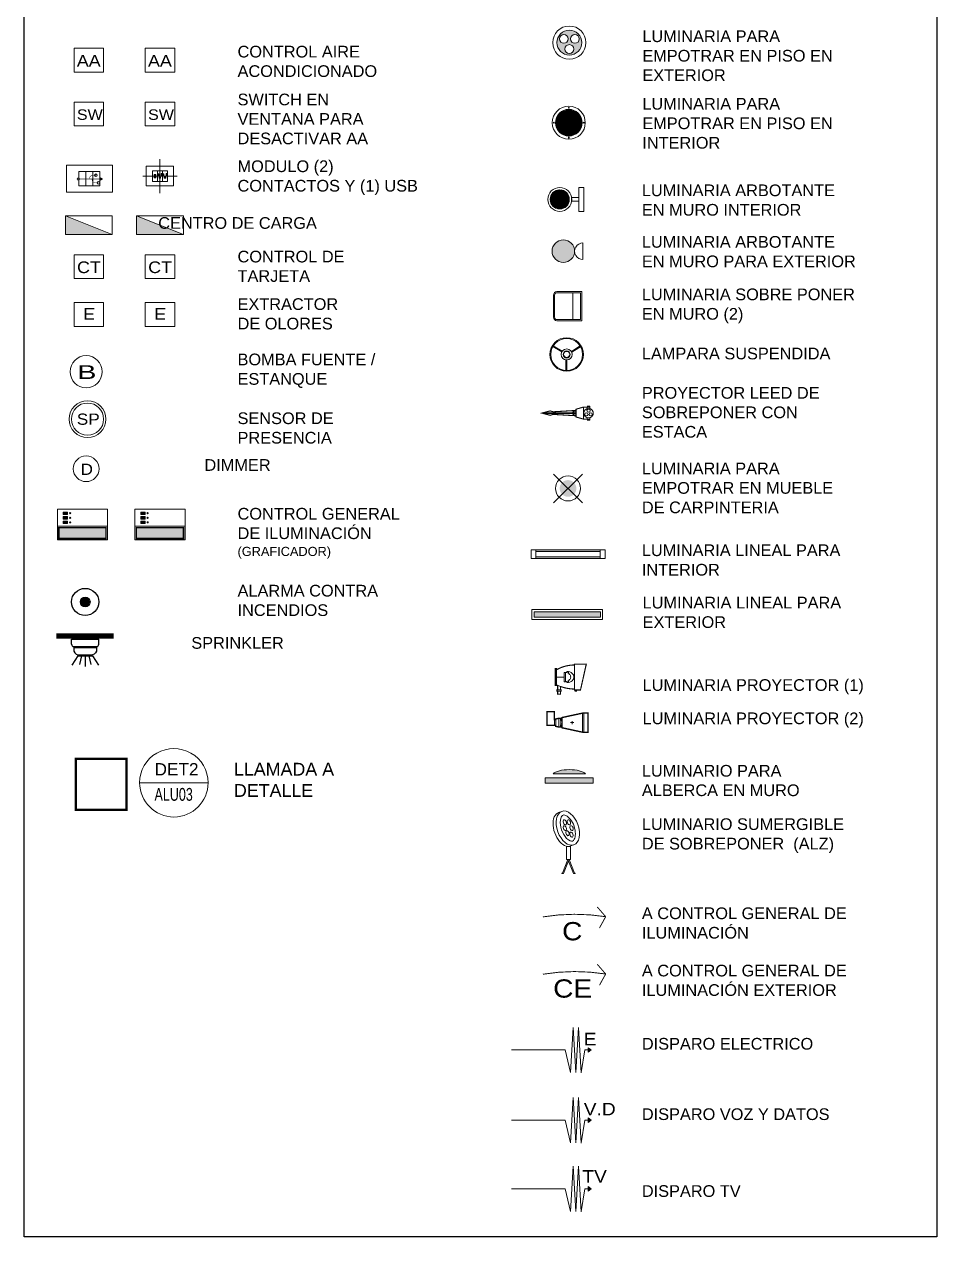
# Model space of a CAD drawing. Header units: metres. Extents: x 1769 to 3632, y 809 to 2652.
# Drawn here: x 1858.61 to 1862.61, y 1700.92 to 1706.23 of the extents above; entities that cross this region are included whole.
import ezdxf
from ezdxf.enums import TextEntityAlignment as Align

# ---------------------------------------------------------------- set-up
doc = ezdxf.new("R2010")
doc.units = ezdxf.units.M
doc.header["$LTSCALE"] = 10
doc.linetypes.add('HIDDEN', pattern=[9.524999999999999, 6.35, -3.175])
doc.linetypes.add('HIDDEN2', pattern=[4.762499999999999, 3.175, -1.5875])
for name, color, linetype, lineweight in [('A-ANNO-SIMB-CALLOUT', 30, 'Continuous', 5), ('A-ANNO-SIMB-ELEC', 162, 'Continuous', 0), ('TEXTO GENERAL', 255, 'Continuous', 0)]:
    doc.layers.add(name, color=color, linetype=linetype, lineweight=lineweight)
doc.layers.add('A-ANNO-SIMB-CINC', color=20, linetype='Continuous')
doc.styles.add('arial', font='arial.ttf')
doc.styles.add('Arial_3', font='arial.ttf', dxfattribs={"height": 0.04999999999999999})
doc.styles.add('Arial_4', font='arial.ttf', dxfattribs={"width": 0.7, "height": 0.06249999999999997})
doc.styles.add('SANSERIF', font='sanss___.ttf', dxfattribs={"width": 1.2, "height": 0.15})

# ---------------------------------------------------------------- blocks, each defined once
blk = doc.blocks.new('A$C79C8749D')
blk.add_lwpolyline([(-0.2640398688422465, 1.818989403545856e-12), (-4.547473508864641e-13, 0), (9.094947017729282e-13, 0.2118650000011257), (-0.264039868841337, 0.2118650000029447)], close=True)
at = {"style": 'arial', "width": 1.1}
blk.add_text('AA', height=0.1039817365589921, rotation=359.9999999996874, dxfattribs=at).set_placement((-0.2391790108559975, 0.04832415511373257))
blk = doc.blocks.new('USB 2 HDMI CONTACTO')
h = blk.add_hatch(color=252)
edge = h.paths.add_edge_path()
edge.add_arc((0.02853265338269182, -0.01302031478004257), 0.004050000000000001, 0, 360)
edge = h.paths.add_edge_path()
edge.add_arc((0.02047416476903265, 0.01064889980861107), 0.004050000000000001, 0, 360)
edge = h.paths.add_edge_path()
edge.add_arc((-0.03506180153929961, -0.001185707485715741), 0.004050000000000001, 0, 360)
blk.add_hatch(color=252).paths.add_polyline_path([(0.04148594075033642, -0.001185707485715741), (0.03506180153929961, 0.002864292514284412), (0.03506180153929961, -0.005235707485715895)])
for points in [[(-0.07250000000000512, -0.04249999999999687), (0.07249999999999801, -0.04249999999999687), (0.07249999999999801, 0.04250000000000398), (-0.07250000000000512, 0.04250000000000398)], [(0.04148594075033642, -0.001185707485715741), (0.03506180153929961, 0.002864292514284412), (0.03506180153929961, -0.005235707485715895)]]:
    blk.add_lwpolyline(points, close=True)
at = {"color": 160}
for points in [[(-0.01099999999999923, -0.02250000000000085), (-0.01099999999999923, 0.02250000000000085), (-0.0329999999999977, 0.02250000000000085), (-0.0329999999999977, -0.02250000000000085)], [(0.01099999999999923, -0.02250000000000085), (0.01099999999999923, 0.02250000000000085), (-0.01099999999999923, 0.02250000000000085), (-0.01099999999999923, -0.02250000000000085)], [(0.0329999999999977, -0.02250000000000085), (0.0329999999999977, 0.02250000000000085), (0.01099999999999923, 0.02250000000000085), (0.01099999999999923, -0.02250000000000085)]]:
    blk.add_lwpolyline(points, close=True, dxfattribs=at)
at = {"const_width": 0.00135}
for points in [[(0.02047416476903265, 0.01064889980861107), (0.008246870245361037, 0.01064889980861107, 0.3426142257721199), (0, -0.001185707485715741, 4.954073374067238)], [(0.02853265338269182, -0.01302031478004257), (0.0163053588590202, -0.01302031478004256, -0.3426142257721199), (0.008058488613659164, -0.001185707485715741, -4.954073374067238)]]:
    blk.add_lwpolyline(points, format="xyb", dxfattribs=at)
blk.add_lwpolyline([(0.03506180153929961, -0.001185707485715741), (-0.03506180153929961, -0.001185707485715741)], dxfattribs=at)
for centre in [(-0.03506180153929961, -0.001185707485715741), (0.02047416476903265, 0.01064889980861107), (0.02853265338269182, -0.01302031478004257)]:
    blk.add_circle(centre, 0.004050000000000001)
blk = doc.blocks.new('CENTRO DE CARGA')
h = blk.add_hatch(color=256)
h.dxf.hatch_style = 1
h.paths.add_polyline_path([(-0.1465000000000002, 0.059), (-0.1465000000000002, -0.059), (0.1464999999999997, -0.059)])
blk.add_line((-0.1465000000000002, 0.059), (0.1464999999999997, -0.059))
at = {"elevation": -3.858620401133211e-10}
blk.add_lwpolyline([(-0.1465000000000002, -0.059), (0.1464999999999997, -0.059), (0.1464999999999997, 0.059), (-0.1465000000000002, 0.059)], close=True, dxfattribs=at)
blk = doc.blocks.new('CT')
blk.add_lwpolyline([(-0.1320199344208959, 9.094947017729282e-13), (0.1320199344208959, -9.094947017729282e-13), (0.1320199344222601, 0.2118650000002162), (-0.1320199344199864, 0.2118650000020352)], close=True)
at = {"style": 'arial', "width": 1.1}
blk.add_text('CT', height=0.1039817365589921, rotation=359.9999999996874, dxfattribs=at).set_placement((-0.1052325818929489, 0.04832415511282306))
blk = doc.blocks.new('CONTRAINCENDIOS')
at = {"layer": 'A-ANNO-SIMB-CINC'}
h = blk.add_hatch(color=256, dxfattribs=at)
h.dxf.hatch_style = 1
edge = h.paths.add_edge_path()
edge.add_arc((0, 0), 0.0302691641803913, 169.3014105458086, 529.3014105458086)
for radius in [0.08516104222607195, 0.0302691641803913]:
    blk.add_circle((0, 0), radius, dxfattribs=at)
blk = doc.blocks.new('SPRINKLER')
at = {"layer": 'A-ANNO-SIMB-CINC'}
for p, q in [((-0.1205086892633176, -6.135110197647009e-10), (0.1205086892633176, 6.135394414741313e-10)), ((-0.120508689263346, -0.0449871851139676), (-0.1205086892633176, -6.135110197647009e-10)), ((-0.1018038407225959, -0.0730952333614141), (0.1018038407225674, -0.07309523213436364)), ((-0.1005086891615292, -0.06498718511397783), (0.1005086893651139, -0.0649871840905547)), ((0.1205086892632607, -0.04498718409051605), (0.1205086892632039, -6.134825980552705e-10)), ((-0.06388420920777094, -0.1454057267622915), (-0.1172208695286372, -0.2303678988004378)), ((-0.06388420920779936, -0.138082417770633), (0.06388421326101934, -0.1380824169297057)), ((-0.0638842092077141, -0.1454057276033041), (0.0638842132609625, -0.1454057267623909)), ((-0.03114089702123124, -0.1454057273877822), (-0.04980807340501769, -0.2230916101968745)), ((2.026609990934958e-09, -0.1454057271828333), (2.026609990934958e-09, -0.2411682064520733)), ((0.03114090107453649, -0.1454057273878675), (0.04980807745809557, -0.2230916101970166)), ((0.0638842132609625, -0.1454057267623909), (0.1172208735816866, -0.2303678988005942))]:
    blk.add_line(p, q, dxfattribs=at)
at = {"layer": 'A-ANNO-SIMB-CINC', "const_width": 0.05, "elevation": -6.296584117163647e-08, "flags": 128}
blk.add_lwpolyline([(0.2523136777323223, 0.02881616952770693), (-0.2558072619580223, 0.02881616952769272)], dxfattribs=at)
at = {"layer": 'A-ANNO-SIMB-CINC', "flags": 128}
for points in [[(-0.1018038407225959, -0.07309523336139989), (-0.1018038407225959, -0.08991346413584722, 0.3646414237410233), (-0.06388420920782778, -0.138082417770633, -4.658143095494368)], [(0.1018038407225959, -0.0730952333614141), (0.1018038407225959, -0.08991346413586143, -0.3646414237410233), (0.06388420920782778, -0.1380824177706614, 4.658143095494368)]]:
    blk.add_lwpolyline(points, format="xyb", dxfattribs=at)
at = {"layer": 'A-ANNO-SIMB-CINC'}
for centre, start, end in [((-0.1005086892633642, -0.0449871851139676), 179.9999999999519, 270.0000002917048), ((0.1005086892632789, -0.04498718409053026), 270.0000002917016, 6.758042587173681e-11)]:
    blk.add_arc(centre, 0.02, start, end, dxfattribs=at)
blk = doc.blocks.new('EE')
blk.add_lwpolyline([(-0.1320199344220327, -0.2118650000002162), (0.132019934419759, -0.2118650000020352), (0.1320199344211233, -9.094947017729282e-13), (-0.1320199344211233, 9.094947017729282e-13)], close=True)
at = {"style": 'arial', "width": 1.1}
blk.add_text('E', height=0.1039817365589921, rotation=359.9999999996874, dxfattribs=at).set_placement((-0.05024957350832437, -0.1635408448883027))
blk = doc.blocks.new('SWITCH VENTANA')
blk.add_lwpolyline([(-0.09241395409542719, -0.1483055000001512), (0.09241395409382847, -0.1483055000014248), (0.0924139540947877, -6.368239269249898e-13), (-0.0924139540947877, 6.368239269249898e-13)], close=True)
at = {"style": 'arial', "width": 1.1}
blk.add_text('SW', height=0.06550849403216501, rotation=359.9999999996874, dxfattribs=at).set_placement((-0.07462708055907541, -0.1109389854797262))
blk = doc.blocks.new('BOMBA')
at = {"layer": 'A-ANNO-SIMB-ELEC'}
blk.add_circle((0, 0), 0.1013821932542647, dxfattribs=at)
at = {"layer": 'A-ANNO-SIMB-ELEC', "style": 'SANSERIF', "width": 1.5}
blk.add_text('B', height=0.08668130791995189, rotation=8.650284698975022e-09, dxfattribs=at).set_placement((0.004242142284661909, -0.002403738868238747), align=Align.MIDDLE_CENTER)
blk = doc.blocks.new('GRAFICADOR')
at = {"ltscale": 0.25}
blk.add_hatch(color=256, dxfattribs=at).paths.add_polyline_path([(-0.1008785316661971, 0.0598086347190474), (-0.1008785316660799, 0.01351981215044251), (0.1008785316661331, 0.01351981215071252), (0.1008785316660692, 0.05980863471957854)])
h = blk.add_hatch(color=256, dxfattribs=at)
h.paths.add_polyline_path([(0.08214767751584873, -0.00389934521373192), (0.06387612284535749, -0.003899345213732808), (0.06387612284535749, -0.01427007201152808), (0.08214767751585228, -0.01427007201152808)])
h.paths.add_polyline_path([(0.0553215135636087, -0.009084708612630443, 1), (0.05026012830406756, -0.009084708612630443, 1)])
h.paths.add_polyline_path([(0.0553215135636087, -0.02870113585250778, 1), (0.05026012830406756, -0.02870113585250778, 1)])
h.paths.add_polyline_path([(0.0553215135636087, -0.04831756309238511, 1), (0.05026012830406756, -0.04831756309238511, 1)])
h.paths.add_polyline_path([(0.08214767751584517, -0.04313219969348836), (0.06387612284535749, -0.04313219969348747), (0.06387612284535393, -0.05350292649128274), (0.08214767751585583, -0.05350292649128363)])
h.paths.add_polyline_path([(0.08214767751585583, -0.02351577245360836), (0.06387612284535749, -0.02351577245360925), (0.06387612284535749, -0.0338864992514063), (0.08214767751585228, -0.0338864992514063)])
blk.add_line((-0.1072053553227477, 0.007192988493748054), (0.1072053553228329, 0.007192988494034047), dxfattribs=at)
for points in [[(0.1072053553227477, 0.0661354583762801), (0.1072053553229253, -0.06613545837625168), (-0.1072053553225629, -0.06613545837625168), (-0.107205355322904, 0.0661354583762801)], [(0.06387612284535749, -0.003899345213730143), (0.08214767751585228, -0.003899345213730143), (0.08214767751585228, -0.0142700720115263), (0.06387612284535749, -0.0142700720115263)], [(0.06387612284535749, -0.02351577245360748), (0.08214767751585228, -0.02351577245360748), (0.08214767751585228, -0.03388649925140363), (0.06387612284535749, -0.03388649925140363)], [(0.06387612284535749, -0.05350292649128097), (0.08214767751585228, -0.05350292649128097), (0.08214767751585228, -0.04313219969348481), (0.06387612284535749, -0.04313219969348481)]]:
    blk.add_lwpolyline(points, close=True, dxfattribs=at)
at = {"ltscale": 0.25, "const_width": 0.006326823656686395}
blk.add_lwpolyline([(-0.1008785316661971, 0.0598086347190474), (-0.1008785316660799, 0.01351981215044251), (0.1008785316661331, 0.01351981215071252), (0.1008785316660692, 0.05980863471957854)], close=True, dxfattribs=at)
at = {"ltscale": 0.25}
for centre in [(0.0527908209338328, -0.009084708612628667), (0.0527908209338328, -0.028701135852506), (0.0527908209338328, -0.04831756309238333)]:
    blk.add_circle(centre, 0.002530692629770426, dxfattribs=at)
blk = doc.blocks.new('OU3045NBCB')
h = blk.add_hatch(color=256)
h.dxf.hatch_style = 1
h.paths.add_polyline_path([(0.4997432053252107, 152.0781968172853, 1), (0.2150542947004448, 152.0781968172853, 1)])
h.paths.add_polyline_path([(0.3502247385467674, 152.0141887531779, -1), (0.4500054368778981, 152.0141887531779, -1)], flags=16)
h.paths.add_polyline_path([(0.2347325520574159, 152.0781968172853, -1), (0.3345132503885466, 152.0781968172853, -1)], flags=16)
h.paths.add_polyline_path([(0.3502247385472288, 152.1408252114788, -1), (0.4500054368783595, 152.1408252114788, -1)], flags=16)
for centre, radius in [((0.3573987500128278, 152.0781968172853), 0.1897720213158891), ((0.3573987500128278, 152.0781968172853), 0.1423444553123829), ((0.2846229012229812, 152.0781968172853), 0.04989034916556534), ((0.4001150877127941, 152.1408252114788), 0.04989034916556534), ((0.4001150877123327, 152.0141887531779), 0.04989034916556534)]:
    blk.add_circle(centre, radius)
blk = doc.blocks.new('A$C578C2CC8')
h = blk.add_hatch()
h.set_pattern_fill('ANSI31', color=256, scale=0.001, style=0)
h.set_pattern_definition([(45, (0, 0), (-0.002245064030267288, 0.002245064030267288), [])])
edge = h.paths.add_edge_path()
edge.add_arc((6.184563972055912e-11, -0.07500190127757378), 0.02996103311833957, 0, 360)
for points in [[(-0.03767886032801471, -0.01553840728593059), (-0.03767886033165269, -8.731149137020111e-11), (0.03767886033165269, 8.731149137020111e-11), (0.03767886033529066, -0.01553840699489228)], [(-0.005707097683625761, -0.03798800849472173), (-0.005707097654521931, -0.01553840716951527), (0.005707097858248744, -0.01553840705309995), (0.005707097763661295, -0.03798800849472173)]]:
    blk.add_lwpolyline(points, close=True)
for radius in [0.03745129139792445, 0.02996103311833957]:
    blk.add_circle((6.184563972055912e-11, -0.07500190127757378), radius)
blk = doc.blocks.new('OU6025G')
blk.add_hatch(color=256).paths.add_polyline_path([(2.032385849798207, 1.804090711174352, 1), (-1.981987228862993, 1.804090711174352, 1)])
at = {"linetype": 'Continuous', "ltscale": 0.13}
blk.add_line((1.509465834551265, 5.290873529078837), (-1.454396971584209, 5.295543777604634), dxfattribs=at)
blk.add_line((1.509465834551265, 5.290873529078837), (-1.454396971584209, 5.295543777604634), dxfattribs=at)
blk.add_circle((0.02519931046760738, 1.804090711174352), 2.0071865393306)
at = {"linetype": 'Continuous', "ltscale": 0.13, "extrusion": (0, 0, -0.9999999999999998)}
blk.add_ellipse((0.0275344331093332, 5.293208654905385), major_axis=(0.6714215132024343, -1.32110532998327), ratio=0.9999999987250899, start_param=-1.099013001119265, end_param=2.042579652470528, dxfattribs=at)
blk = doc.blocks.new('LAMPPLANTADOBL')
at = {"linetype": 'ByBlock'}
for p, q in [((0.1550750852482992, 0.142390955798767), (0.09820382637103364, 0.1747246712443111)), ((0.157809468787832, 0.1465879523207647), (0.100783790994214, 0.179009461449807)), ((0.2144608103440362, 0.1436253178885067), (0.2699393849328544, 0.1782942809880073)), ((0.2168538142206415, 0.1392247309283903), (0.2724830262585982, 0.1739878284609429)), ((0.180158939290564, 0.09101966879117285), (0.1802028002287841, 0.02542180100385139)), ((0.1851591405746689, 0.09072030235169137), (0.1852028827426011, 0.02530006597622503))]:
    blk.add_line(p, q, dxfattribs=at)
for centre, radius in [((0.1851360193978593, 0.1253000436226372), 0.1050000000000023), ((0.1851360193978451, 0.1253000436225875), 0.09999999999997991), ((0.1851360193978735, 0.1253000436226515), 0.03463979539462839), ((0.1851360193978593, 0.1253000436226372), 0.02241098397116738), ((0.1851360193978451, 0.125300043622655), 0.01906266693001661)]:
    blk.add_circle(centre, radius, dxfattribs=at)
blk = doc.blocks.new('A PRUEBA DE VAPOR')
h = blk.add_hatch(color=130)
edge = h.paths.add_edge_path()
edge.add_arc((2.453475563569945, 2.333553459853235), 0.03647047689277434, -89.99999987483153, 270.0000001251685)
for p, q in [((2.390341062868046, 2.270418958867097), (2.516610064298483, 2.396687960839287)), ((2.516610064298476, 2.270418958867111), (2.390341062868025, 2.396687960839287))]:
    blk.add_line(p, q)
blk.add_circle((2.453475563583254, 2.333553459853192), 0.05482827786384478)
blk = doc.blocks.new('L-SOBREPONER')
blk.add_line((-0.1465592347085476, -0.04621892352588475), (-0.005672600585967302, -0.0462189232930541))
for points in [[(9.313225746154785e-10, 1.862645149230957e-09), (9.313225746154785e-10, -0.1299999991897494, -0.4143906199327667), (-0.01817691558972001, -0.1481659312266856), (-0.07611591788008809, -0.1481659319251776), (-0.1340549201704562, -0.1481659316923469, -0.4143906199327667), (-0.1522318364586681, -0.1299999991897494), (-0.1522318364586681, 1.862645149230957e-09)], [(-0.005672600818797946, -0.005672599421814084), (-0.005672600818797946, -0.1299999989569187, -0.4143906199138542), (-0.01817348669283092, -0.142493330873549), (-0.07611591788008809, -0.1424933299422264), (-0.1340549201704562, -0.1424933297093958, -0.4143906199208307), (-0.1465592347085476, -0.1299999991897494), (-0.1465592347085476, -0.005672599887475371)]]:
    blk.add_lwpolyline(points, format="xyb", close=True)
blk = doc.blocks.new('OU7066')
for p, q in [((0.9541665851138532, 0.00729671772569418), (0.02749800728634, 0.00729671772569418)), ((1.280281987506896, 0.1680716555565596), (1.280281987506896, 0.1286475555971265)), ((0.9541665860451758, -0.00729671586304903), (0.02749800635501742, -0.007296716794371605)), ((1.280281987506896, -0.1286475537344813), (1.280281987506896, -0.1680716574192047))]:
    blk.add_line(p, q)
at = {"const_width": 0.03}
blk.add_lwpolyline([(1.35366479633376, -0.1269127456471324), (1.353664797265083, -0.1680716564878821), (1.346938819624484, -0.1680716564878821), (1.3469388182275, -0.1870479714125395), (1.34293902805075, -0.1870479742065072), (1.342939026188105, -0.1929978746920824), (1.339025472756475, -0.1929978737607598), (1.33902547089383, -0.1968994438648224), (1.290926469955593, -0.196899444796145), (1.290926469489932, -0.1929978728294373), (1.287171814125031, -0.192997875623405), (1.287171815056354, -0.1870479714125395), (1.283013121690601, -0.1870479704812169), (1.283013121690601, -0.1680716555565596), (1.169639890547842, -0.1680716574192047), (0.966557979118079, -0.1108426125720143), (0.9665579781867564, -0.09993075393140316), (0.9541665841825306, -0.09993075206875801), (0.9541665851138532, -0.07402758300304413), (0.3200382529757917, -0.03674037475138903), (0.2337268418632448, -0.06202044803649187), (0, 9.313225746154785e-10), (0.2337268423289061, 0.06202044617384672), (0.3200382529757917, 0.03674037475138903), (0.9541665851138532, 0.0740275839343667), (0.9541665846481919, 0.09993075393140316), (0.9665579772554338, 0.09993075300008059), (0.966557979118079, 0.1108426125720143), (1.169639890547842, 0.168071654625237), (1.283013121690601, 0.168071654625237), (1.283013122156262, 0.1870479704812169), (1.287171815056354, 0.1870479704812169), (1.287171814125031, 0.1929978737607598), (1.290926469955593, 0.1929978737607598), (1.290926469955593, 0.1968994429334998), (1.33902547089383, 0.1968994392082095), (1.33902547089383, 0.192997875623405), (1.34293902805075, 0.1929978765547276), (1.34293902805075, 0.1870479695498943), (1.346938820090145, 0.1870479704812169), (1.3469388182275, 0.168071654625237), (1.353664798196405, 0.168071654625237), (1.353664797265083, 0.1275030989199877, -0.7415882952832853), (1.35366479633376, -0.1275031017139554)], format="xyb", close=True, dxfattribs=at)
for points in [[(0.3200382539071143, 0.03674037661403418), (0.2337268427945673, 0.06202044803649187), (0, 9.313225746154785e-10)], [(0.3200382529757917, -0.03674037475138903), (0.2337268418632448, -0.06202044617384672), (0, 9.313225746154785e-10)], [(0.3200382539071143, 0.03674037661403418), (0.9541665860451758, 0.0740275839343667), (0.9541665860451758, -0.07402758207172155), (0.3200382529757917, -0.03674037475138903)], [(0.9014719151891768, 0.05721093248575926), (0.8528037560172379, 9.313225746154785e-10), (0.9014719151891768, -0.05721093155443668)], [(1.353664797265083, -0.1275030998513103), (1.353664798196405, -0.168071654625237), (1.169639890547842, -0.168071654625237), (1.169639891479164, 0.1680716536939144), (1.353664797265083, 0.168071654625237), (1.353664797265083, 0.1275031017139554)], [(1.287171815056354, 0.1929978737607598), (1.34293902805075, 0.1929978746920824), (1.34293902805075, 0.1870479695498943)], [(1.287171815056354, 0.1870479704812169), (1.287171815056354, 0.1929978737607598)], [(1.290926469955593, 0.1968994429334998), (1.339025471825153, 0.1968994420021772), (1.339025472756475, 0.1929978746920824)], [(1.290926469955593, 0.1929978737607598), (1.290926469955593, 0.1968994429334998)], [(1.287171815987676, -0.1929978737607598), (1.34293902805075, -0.1929978718981147), (1.34293902805075, -0.1870479704812169)], [(1.287171815987676, -0.1870479704812169), (1.287171815987676, -0.1929978737607598)], [(1.290926470886916, -0.1968994429334998), (1.339025472756475, -0.1968994429334998), (1.339025472756475, -0.1929978737607598)], [(1.290926470886916, -0.1929978728294373), (1.290926470886916, -0.1968994429334998)]]:
    blk.add_lwpolyline(points)
for points in [[(0.9014719151891768, 0.05721093248575926), (0.9541665851138532, 0.05721093155443668), (0.9541665860451758, -0.05721093062311411), (0.9014719151891768, -0.05721093155443668)], [(0.9541665855795145, 0.09993075393140316), (0.966557979118079, 0.09993075206875801), (0.966557979118079, -0.09993075300008059), (0.9541665851138532, -0.09993075206875801)], [(0.966557979118079, 0.1108426125720143), (1.169639891479164, 0.1680716536939144), (1.169639890547842, -0.168071654625237), (0.966557979118079, -0.1108426125720143)], [(1.283013122621924, 0.1870479714125395), (1.346938820090145, 0.1870479704812169), (1.346938820090145, 0.1680716555565596), (1.283013123553246, 0.168071654625237)], [(1.283013123553246, -0.1870479704812169), (1.346938820090145, -0.1870479714125395), (1.346938820555806, -0.1680716536939144), (1.283013123553246, -0.168071654625237)]]:
    blk.add_lwpolyline(points, close=True)
for centre, radius in [((1.314975970890373, 9.313225746154785e-10), 0.1332436338323208), ((1.254627435933799, -0.0348422434180975), 0.0452117977962611), ((1.314975970890373, 0.06968448683619499), 0.0452117977962611), ((1.375324507709593, -0.03484224248677492), 0.0452117977962611)]:
    blk.add_circle(centre, radius)
blk = doc.blocks.new('OU7064')
for p, q in [((0.3999131787568331, 5.587935447692871e-09), (0.05200866609811783, 5.587935447692871e-09)), ((0.4516668040305376, 0.2101872861385345), (0.4516668189316988, -0.2101872768253088)), ((0.6008708830922842, 0.2523810267448425), (0.6008708849549294, 0.1539093423634768)), ((0.6008708830922842, -0.1551197804510593), (0.600870881229639, -0.2523810211569071))]:
    blk.add_line(p, q)
at = {"const_width": 0.05}
blk.add_lwpolyline([(1.393930904567242, 0.5768971033394337), (0.8646145835518837, 0.5768970996141434), (0.864614587277174, 0.5427804291248322, 0.1279460319560898), (0.05200866051018238, 0.325495257973671), (0.05200866609811783, 0.3770207408815622), (1.862645149230957e-09, 0.3770207483321428), (0, -0.3770207371562719), (0.05200866051018238, -0.3770207334309816), (0.05200866237282753, -0.3538510277867317), (0.1087804529815912, -0.3788323700428009), (0.1087804529815912, -0.5734504405409098), (0.07676884531974792, -0.5734504386782646), (0.07676883973181248, -0.6373800188302994), (0.1087803803384304, -0.6373800132423639), (0.1087803859263659, -0.7683510296046734), (0.237412927672267, -0.7683510296046734), (0.2374129239469767, -0.6373800113797188), (0.265612943097949, -0.6373800132423639), (0.2656129505485296, -0.5734504517167807), (0.2374129295349121, -0.5734504498541355), (0.2374129313975573, -0.4282399713993073, 0.07671128497657023), (0.8646145854145288, -0.5427804235368967), (0.8646145910024643, -0.5825311429798603), (0.888555122539401, -0.5825311467051506), (0.888555122539401, -0.6255614552646875), (0.9441039208322763, -0.6255614552646875), (0.9441039189696312, -0.5825311485677958), (1.13174582272768, -0.5825311485677958)], format="xyb", close=True, dxfattribs=at)
for points in [[(0.8646145798265934, 0.5768970940262079), (1.393930904567242, 0.5768971033394337), (1.13174581900239, -0.5825311485677958), (0.8646145798265934, -0.5825311485677958)], [(0.05200866609811783, 0.3770207352936268), (-5.587935447692871e-09, 0.3770207371562719), (-5.587935447692871e-09, -0.3770207334309816), (0.05200866051018238, -0.3770207334309816)], [(0.1087803766131401, -0.5734504479914904), (0.237412927672267, -0.5734504442662001), (0.2374129295349121, -0.4282399695366621), (0.1087803766131401, -0.3788323402404785)], [(0.07676883973181248, -0.6373800188302994), (0.2656129468232393, -0.6373800188302994), (0.2656129505485296, -0.5734504517167807), (0.07676883600652218, -0.5734504517167807)], [(0.1087803784757853, -0.7683510277420282), (0.2374129258096218, -0.7683510333299637), (0.237412927672267, -0.6373800169676542), (0.1087803803384304, -0.6373800113797188)], [(0.888555122539401, -0.6255614552646875), (0.9441039133816957, -0.6255614552646875), (0.9441039189696312, -0.5825311485677958), (0.888555122539401, -0.5825311467051506)]]:
    blk.add_lwpolyline(points, close=True)
blk.add_lwpolyline([(0.02812807634472847, 0.3116935640573502, -0.1321437615090159), (0.8646145835518837, 0.5427804291248322), (0.8646145854145288, -0.5427804235368967, -0.1039889816135776), (0.02812807820737362, -0.342734495177865)], format="xyb", close=True)
for points in [[(0.3999131787568331, 5.587935447692871e-09), (0.3999131768941879, 0.2101872842758894), (0.4516668040305376, 0.2101872861385345, -0.1901249325947172), (0.6425044164061546, 0.1179113276302814, -0.2017654548329936), (0.6938623916357756, 3.725290298461914e-09)], [(0.3999131787568331, 5.587935447692871e-09), (0.3999131787568331, -0.2101872861385345), (0.4516668040305376, -0.2101872805505991, 0.1901249325947172), (0.6425044164061546, -0.1179113183170557, 0.2017654548329936), (0.6938623916357756, -1.862645149230957e-09)], [(0.3999131768941879, 7.450580596923828e-09), (0.3999131824821234, -0.2101872805505991), (0.4516668040305376, -0.2101872805505991, 0.1901249325947172), (0.6425044145435095, -0.1179113183170557, 0.2017654548329936), (0.6938623916357756, 3.725290298461914e-09)], [(0.5156168602406979, 0.1980507615953684), (0.5156168583780527, 0.2523810304701328), (0.6008708830922842, 0.2523810267448425, -0.1868051932120238), (0.8008814267814159, 0.1179113201797009, -0.1545060635250169), (0.8377094119787216, 5.587935447692871e-09)], [(0.515616862103343, -0.1980507597327232), (0.515616862103343, -0.2523810137063265), (0.600870881229639, -0.2523810211569071, 0.1868051932120238), (0.8008814211934805, -0.1179113201797009, 0.1545060635250169), (0.8377094119787216, 5.587935447692871e-09)]]:
    blk.add_lwpolyline(points, format="xyb")
blk = doc.blocks.new('CO5071')
for p, q in [((-0.02646226692013443, 0.1779997376725078), (0.02646226715296507, 0.1779997366247699)), ((-0.01585699757561088, 0.1663317411439493), (0.01585699780844152, 0.166331740678288)), ((-0.01585699710994959, 0.1581281617982313), (0.01585699780844152, 0.1581281620310619)), ((0.01883523282594979, 0.2047226026188582), (-0.01560071087442338, 0.2047226021531969)), ((-0.01560071064159274, 0.1962595746153966), (0.01883523259311914, 0.1962595748482272)), ((-0.00779346376657486, 0.1581281622638926), (-0.00779346376657486, 0.16633174137678)), ((0.01132883387617767, 0.1581281626131386), (0.01132883387617767, 0.16633174137678)), ((0.009948017774149776, 0.09567419264931232, 8.061464878258412e-05), (-0.009948039893060923, 0.0956741931149736, 8.061464878258412e-05)), ((-1.164153218269348e-08, 0.1056222218321636, 8.061464878258412e-05), (-1.490116119384766e-08, 0.08572616474702954, 8.061464878258412e-05)), ((-0.05799999996088445, 0.03322022536303848), (0.0580000001937151, 0.03322022524662316)), ((-0.05799999996088445, 0.02485046838410199), (0.0580000001937151, 0.02485046768561006))]:
    blk.add_line(p, q)
at = {"const_width": 0.008333333333333335}
blk.add_lwpolyline([(0.0580000001937151, -5.820766091346741e-10), (-0.05799999996088445, -8.149072527885437e-10), (-0.05799999996088445, 0.03322022536303848), (-0.03107736445963383, 0.1581281619146466), (-0.01585699710994959, 0.1581281617982313), (-0.01585699757561088, 0.1663317411439493), (-0.02646226692013443, 0.1663317411439493), (-0.02646226692013443, 0.1779997376725078), (-0.02235368289984763, 0.1962595743825659), (-0.01560071064159274, 0.1962595746153966), (-0.01560071087442338, 0.2502569068456069), (0.06755712977610528, 0.2502569063799456), (0.067557129310444, 0.2047226029681042), (0.01883523259311914, 0.2047226026188582), (0.01883523282594979, 0.1962595739169046), (0.02235368336550891, 0.1962595741497353), (0.02646226692013443, 0.1779997375560924), (0.02646226668730378, 0.16633174137678), (0.01585699804127216, 0.16633174137678), (0.01585699780844152, 0.1581281620310619), (0.03107736422680318, 0.1581281624967232), (0.0580000001937151, 0.03322022524662316), (0.0580000001937151, -5.820766091346741e-10), (-0.05799999996088445, -8.149072527885437e-10)], dxfattribs=at)
blk = doc.blocks.new('OU3016GBND')
h = blk.add_hatch()
h.set_pattern_fill('ANSI31', color=256, scale=0.001193421328619934, angle=-108.6645049028714)
h.set_pattern_definition([(315.0000000008991, (-2400264.63107984, 1409128.702283191), (0.002679307297796366, 0.002679307297880454), [])])
edge = h.paths.add_edge_path()
edge.add_arc((0.3602049900218844, 152.1204228512943), 0.07585220790170838, 0, 360)
blk.add_line((0.2799153937958181, 152.1204228508286), (0.2605543094687164, 152.1204228508286))
for centre, radius in [((0.3602049900218844, 152.1204228512943), 0.0996506809397645), ((0.3602049900218844, 152.1204228512943), 0.08028959682309278), ((0.3602049900218844, 152.1204228512943), 0.07585220790170838), ((0.360204990953207, 152.2103929892182), 0.002551902402316791), ((0.2702348530292511, 152.1204228498973), 0.002551902402316791), ((0.4501751293428242, 152.120422850363), 0.002551902402316791), ((0.3602049923501909, 152.0304527115077), 0.002551902402316791)]:
    blk.add_circle(centre, radius)
blk = doc.blocks.new('OU7049B AR111 11W')
for p, q in [((-0.2121518710628152, 0.781337559223175, -3.02520924174335e-06), (-0.1344022145494819, 0.8093700297176838, -3.02520924174335e-06)), ((0.06891686748713255, -0.0503358505666256, -3.025209241743349e-06), (0.1925905914977193, -0.003299541771411896, -3.025209241743349e-06))]:
    blk.add_line(p, q)
at = {"elevation": -3.025209241748359e-06}
blk.add_lwpolyline([(-0.02185549307614565, -0.05465687997639179), (0.08189564663916826, -0.05465687811374664), (0.08189564663916826, -0.3767487853765488), (-0.02185549214482307, -0.3767487816512585)], close=True, dxfattribs=at)
for points, elevation in [([(0.03002007864415646, -0.4076266102492809), (-0.09484581276774406, -0.7232647258788347), (-0.1192762358114123, -0.7136000897735357), (0.0137608302757144, -0.3773067239671946)], -3.025209241744919e-06), ([(0.01780487690120935, -0.3767487891018391), (0.01780486106872559, -0.3767487891018391), (0.1548860082402825, -0.7232647053897381), (0.1793164312839508, -0.7136000711470842), (0.04605860356241465, -0.3767487872391939)], -3.025209241741799e-06), ([(-0.09484583418816328, -0.7232647184282541), (-0.1357486890628934, -0.7232647221535444), (-0.1357486890628934, -0.7137364894151688), (-0.1189314387738705, -0.7137364875525236)], -3.025209241757735e-06), ([(0.1548860063776374, -0.7232647053897381), (0.1957888854667544, -0.7232646960765123), (0.1957888836041093, -0.7137364633381367), (0.1789716416969895, -0.7137364689260721)], -3.025209241728961e-06)]:
    blk.add_lwpolyline(points, dxfattribs=dict(elevation=elevation))
for centre, major_axis, ratio, start_param, end_param in [((-0.06313250120729208, 0.3680238034576178, -3.02520924174335e-06), (-0.1490193692342963, 0.4133137581093899), 0.5939469567473517, -0.1590277967461598, 3.300620450335781), ((0.01461715437471867, 0.3960562702268362, -3.02520924174335e-06), (-0.1490193692342963, 0.4133137581093899), 0.5939469567473517, -3.141592653589793, 3.141592653589793), ((-0.05984391272068024, 0.5391603168100119, -3.025209241743349e-06), (-0.02152755690391593, 0.05970791241829707), 0.5939469567473518, -3.141592653589793, 3.141592653589793), ((0.04206748213618994, 0.539160318672657, -3.025209241743348e-06), (-0.02152755690391593, 0.05970791241829707), 0.5939469567473518, -3.141592653589793, 3.141592653589793), ((-0.05984391178935766, 0.3960562739521265, -3.025209241743349e-06), (-0.02152755690391593, 0.05970791241829707), 0.5939469567473518, -3.141592653589793, 3.141592653589793), ((0.008103866130113602, 0.2699306756258011, -3.025209241743349e-06), (-0.02152755690391593, 0.05970791241829707), 0.5939469567473518, -3.141592653589793, 3.141592653589793), ((0.105166251771152, 0.2359615974128246, -3.025209241743349e-06), (-0.02152755690391593, 0.05970791241829707), 0.5939469567473518, -3.141592653589793, 3.141592653589793), ((0.1075907563790679, 0.3960562720894814, -3.02520924174335e-06), (-0.02152755690391593, 0.05970791241829707), 0.5939469567473518, -3.141592653589793, 3.141592653589793)]:
    blk.add_ellipse(centre, major_axis=major_axis, ratio=ratio, start_param=start_param, end_param=end_param)
blk.add_open_spline([(0.1301049357280135, 0.07574429549276829, -3.025209241743349e-06), (0.1408104207366705, 0.07960413955152035, -3.025209241743349e-06), (0.1590094398707151, 0.0936534833163023, -3.025209241743348e-06), (0.2064351784065366, 0.1793600171804428, -3.025209241743348e-06), (0.2111236033961177, 0.3157468847930431, -3.025209241743349e-06), (0.1268171230331063, 0.5706118196249008, -3.025209241743349e-06), (0.03435430768877268, 0.6744640916585922, -3.025209241743349e-06), (-0.07533832639455795, 0.7284448258578777, -3.025209241743348e-06), (-0.09583699237555265, 0.7253721468150616, -3.025209241743349e-06), (-0.1351468749344349, 0.6961829289793968, -3.025209241743349e-06), (-0.1598187694326043, 0.6554145347326994, -3.025209241743349e-06), (-0.1777790049090981, 0.5218871459364891, -3.025209241743349e-06), (-0.1698620356619358, 0.4360485728830099, -3.025209241743349e-06), (-0.1127606118097901, 0.2715570814907551, -3.025209241743349e-06), (-0.06678922194987535, 0.1935017611831427, -3.025209241743349e-06), (0.04582987353205681, 0.07872316427528858, -3.025209241743349e-06), (0.1097091631963849, 0.06839064322412014, -3.025209241743348e-06), (0.1301049357280135, 0.07574429549276829, -3.025209241743349e-06)], degree=3, knots=[-3.141592653589793, -3.141592653589793, -3.141592653589793, -3.141592653589793, -2.660626695093597, -2.660626695093597, -1.594436586206339, -1.594436586206339, -0.5282464773190805, -0.5282464773190805, 0.1601327604006946, 0.1601327604006946, 0.8485119981204696, 0.8485119981204696, 1.536891235840245, 1.536891235840245, 2.22527047356002, 2.22527047356002, 3.141592653589793, 3.141592653589793, 3.141592653589793, 3.141592653589793])
blk = doc.blocks.new('SUMERGIBLE LEDS')
h = blk.add_hatch(color=256)
edge = h.paths.add_edge_path()
edge.add_ellipse((0.0007781247395833024, 0.04106043419733396), major_axis=(0.09320194244415221, 9.239419595686246e-06), ratio=0.3599920722318326, start_angle=18.79931071645503, end_angle=161.1691334690775)
edge.add_line((-0.08743630494607119, 0.05188144446037768), (0.08900696407268632, 0.05188144446037783))
h.paths.add_polyline_path([(0.1309948548257289, 0), (0.1309948548257289, 0.02912057301318783), (-4.214796565606138e-05, 0.02912057301318782, 0.001240255805703016), (-0.04594171705972672, 0.02912057301318782), (-0.1309948548257289, 0.02912057301318782), (-0.1309948548257289, 0)])
at = {"linetype": 'Continuous'}
blk.add_lwpolyline([(-0.1309948548257289, 0), (0.1309948548257289, 0), (0.1309948548257289, 0.02912057301318782), (-4.214796555787603e-05, 0.02912057301318782, 0.001240255805706982), (-0.04594171705977532, 0.02912057301318782), (-0.1309948548257289, 0.02912057301318782), (-0.1309948548257289, 0)], format="xyb", close=True, dxfattribs=at)
blk.add_lwpolyline([(-0.08743630494583884, 0.05188144446037768), (0.08900696407298693, 0.05188144446037783)], dxfattribs=at)
blk.add_ellipse((0.0007781247395833024, 0.04106043419733396), major_axis=(0.09320194244415221, 9.239419595686246e-06), ratio=0.3599920722318326, start_param=0.3281098691075943, end_param=2.812932031621593, dxfattribs=at)
blk = doc.blocks.new('OU6024BC')
h = blk.add_hatch(color=256)
h.paths.add_polyline_path([(-0.01041301194057975, 0.02364946387585309), (-0.01041301194057975, 0.03650000434403733), (-0.5675871330195021, 0.03650000434403733), (-0.5675871330195021, 0.02364946387585309)])
h.paths.add_polyline_path([(-0.01041301194057975, -0.03650000434409063), (-0.01041301194057975, -0.02364946387590549), (-0.5675871330195019, -0.0236494638759055), (-0.5675871330195019, -0.03650000434409062)])
for points in [[(-0.6090000724800408, 0.03650000434403733), (0.03099992751995917, 0.03650000434398315), (0.03099992751995917, -0.03650000434409151), (-0.6090000724795714, -0.03650000434409062), (-0.6090000724800408, 0.03650000434403733)], [(-0.5675871330195019, 0.03650000434403733), (-0.5675871330195019, 0.02364946387585309), (-0.01041301194057975, 0.02364946387579892), (-0.01041301194057975, 0.03650000434398315), (-0.5675871330195019, 0.03650000434403733)], [(-0.5675871330195019, -0.0236494638759055), (-0.5675871330195019, -0.03650000434409062), (-0.01041301194057975, -0.0365000043441448), (-0.01041301194057975, -0.02364946387595968), (-0.5675871330195019, -0.0236494638759055)]]:
    blk.add_lwpolyline(points)
for points in [[(-0.6090000724800408, 0.03650000434403733), (-0.5675871330195019, 0.03650000434403733), (-0.5675871330195019, -0.03650000434409062), (-0.6090000724800408, -0.03650000434409062)], [(-0.01041301194057975, 0.03650000434403733), (0.03099992751995917, 0.03650000434403733), (0.03099992751995917, -0.03650000434409151), (-0.01041301194057975, -0.03650000434409151)]]:
    blk.add_lwpolyline(points, close=True)
blk = doc.blocks.new('DISPARO ELEC')
at = {"layer": 'A-ANNO-SIMB-ELEC'}
h = blk.add_hatch(color=256, dxfattribs=at)
h.dxf.hatch_style = 1
h.paths.add_polyline_path([(0.3485768404207192, -4.656612880124707e-10), (0.3353920564986765, 0.01000000117346644), (0.3353920565568842, 1.862645149230957e-09), (0.3353920564986765, -0.009999999310821297)])
for p, q in [((0.2572712616529316, -0.09915446490049362), (0.2692697519087233, 0.09915446396917105)), ((0.2812682422227226, -0.09915446443483233), (0.2692697519669309, 0.09915446396917105)), ((0.2812682421063073, -0.09915446396917105), (0.2932667317800224, 0.09915446443483233)), ((0.3051776956999674, -0.1006010831333697), (0.2931792055023834, 0.09770784573629498)), ((5.820766091346741e-11, 0), (0.2341624129330739, 9.313225746154785e-10)), ((0.2341624129912816, 1.396983861923218e-09), (0.2572712616529316, -0.09915446490049362)), ((0.3050901695387438, -0.09915446490049362, -3.130913391921891e-06), (0.3207030486082658, 1.396983861923218e-09)), ((0.3207030486082658, 1.396983861923218e-09), (0.3353920566150919, 1.862645149230957e-09)), ((0.3353920565568842, 1.862645149230957e-09), (0.3353920564986765, 0.01000000117346644)), ((0.3353920564986765, 0.01000000117346644), (0.3485768404207192, -4.656612873077393e-10)), ((0.3353920565568842, 1.862645149230957e-09), (0.3353920564986765, -0.009999998845160007)), ((0.3485768404207192, -4.656612873077393e-10), (0.3353920564986765, -0.009999999310821295))]:
    blk.add_line(p, q, dxfattribs=at)
blk = doc.blocks.new('TOMACORRIENTES Y USB')
blk.add_wipeout([(-0.05999999999999961, 0.04299999999988559), (0.059999999999999595, 0.04299999999988559), (0.059999999999999595, -0.04299999999988557), (-0.05999999999999961, -0.04299999999988557)])
at = {"color": 8, "linetype": 'HIDDEN', "ltscale": 0.005}
for p, q in [((-4.592425496802574e-18, -0.07499999999999998), (4.592425496802574e-18, 0.07499999999999998)), ((0.07499999999999998, -9.184850993605147e-18), (-0.07499999999999998, 9.184850993605147e-18))]:
    blk.add_line(p, q, dxfattribs=at)
for p, q in [((-0.01100000000000012, -0.0235000000000003), (-0.01100000000000012, 0.0235000000000003)), ((0.01100000000000012, -0.0235000000000003), (0.01100000000000012, 0.0235000000000003)), ((-0.02499999999924718, -0.008907666375351564), (-0.02499999999901981, -0.006097577408625821)), ((-0.01899999999870694, -0.008907666375351564), (-0.02499999999924718, -0.008907666375351564)), ((-0.01899999999870694, -0.008907666375351564), (-0.01899999999847957, -0.006097577408625821)), ((-0.002999999999246938, -0.008907666375351564), (-0.002999999999019565, -0.006097577408625821)), ((0.003000000001293301, -0.008907666375351564), (-0.002999999999246938, -0.008907666375351564)), ((0.003000000001293301, -0.008907666375351564), (0.003000000001520675, -0.006097577408625821))]:
    blk.add_line(p, q)
for points in [[(0.05999999999999961, -0.04299999999988557), (0.05999999999999961, 0.04299999999920345), (-0.05999999999999961, 0.04299999999988557), (-0.05999999999999961, -0.04300000000011295)], [(-0.03300000000000036, -0.0235000000000003), (0.03300000000000036, -0.0235000000000003), (0.03300000000000036, 0.0235000000000003), (-0.03300000000000036, 0.0235000000000003)], [(-0.02947926756594121, 0.001675071024648478), (-0.02703784508646301, 0.001675071023738983), (-0.027037845088282, 0.01099639578474276), (-0.0294792675686697, 0.01099639578292377)], [(-0.01452073243269503, 0.002675071025761699), (-0.01696215491262798, 0.002675071025761699), (-0.01696215491262798, 0.009996395786358026), (-0.01452073243269503, 0.00999639578544853)], [(-0.007479267565940972, 0.001675071024648478), (-0.005037845086462767, 0.001675071023738983), (-0.005037845088281756, 0.01099639578474276), (-0.007479267568669457, 0.01099639578292377)], [(0.007479267567305214, 0.002675071025761699), (0.005037845087372261, 0.002675071025761699), (0.005037845087372261, 0.009996395786358026), (0.007479267567305214, 0.00999639578544853)], [(0.01825000000000024, -0.0075), (0.02575000000000024, -0.0075), (0.02575000000000024, 0.0075), (0.01825000000000024, 0.0075)], [(0.02312979104334664, 0.006930285606933928), (0.024382934345158, 0.006930285606933928), (0.024382934345158, -0.006930285606933928), (0.02312979104334664, -0.006930285606933928)]]:
    blk.add_lwpolyline(points, close=True)
for centre in [(-0.02200000000000024, -0.006097577409535315), (0, -0.006097577409535315)]:
    blk.add_arc(centre, 0.00299999999988004, 8.233398933446793e-09, 180.0000000082333)
blk = doc.blocks.new('DIMMER PLANTA')
at = {"layer": 'A-ANNO-SIMB-ELEC'}
blk.add_circle((2262.294126996047, 1229.051208318534, -6.285806531232236e-08), 0.05636394649618678, dxfattribs=at)
at = {"layer": 'A-ANNO-SIMB-ELEC', "style": 'arial', "width": 1.1}
blk.add_text('D', height=0.04912595896748819, rotation=359.9999999996967, dxfattribs=at).set_placement((2262.269453912465, 1229.024302211269, 1.259918764492588e-07))
blk = doc.blocks.new('SENSOR PRESENCIA')
at = {"layer": 'A-ANNO-SIMB-ELEC'}
for radius in [0.08045493312022452, 0.07045493312022452]:
    blk.add_circle((2262.507529669667, 1229.2470247125, -6.285806531232236e-08), radius, dxfattribs=at)
at = {"layer": 'A-ANNO-SIMB-ELEC', "style": 'arial', "width": 1.1}
blk.add_text('SP', height=0.04912595896748819, rotation=359.9999999996967, dxfattribs=at).set_placement((2262.460466338, 1229.222176167902, 1.259918764492588e-07))
blk = doc.blocks.new('L LINEAL EXT')
at = {"layer": 'A-ANNO-SIMB-ELEC'}
h = blk.add_hatch(color=256, dxfattribs=at)
h.dxf.hatch_style = 1
h.paths.add_polyline_path([(2264.258216254717, 1229.008962220928), (2264.548511796319, 1229.008962220928), (2264.548511796319, 1228.984689771958), (2264.258216254717, 1228.984689771958)])
for points in [[(2264.248416254717, 1229.018762220929), (2264.558311796319, 1229.018762220929), (2264.558311796319, 1228.974889771958), (2264.248416254717, 1228.974889771958)], [(2264.258216254717, 1229.008962220928), (2264.548511796319, 1229.008962220928), (2264.548511796319, 1228.984689771958), (2264.258216254717, 1228.984689771958)]]:
    blk.add_lwpolyline(points, close=True, dxfattribs=at)
blk = doc.blocks.new('Vista de diseño - Llamada métrica-1141-ALU402 - PLANTA AMPLIACIÓN BARANDAL')
at = {"layer": 'A-ANNO-SIMB-CALLOUT'}
blk.add_line((-0.006, 0), (0.006, 0), dxfattribs=at)
for start, end in [(359.9999999999996, 179.9999999999998), (179.9999999999998, 359.9999999999992)]:
    blk.add_arc((0, 0), 0.006000000000000005, start, end, dxfattribs=at)

msp = doc.modelspace()

# ---------------------------------------------------------------- linework, layer by layer
msp.add_lwpolyline([(1858.613218043945, 1710.783730422306), (1862.613570613564, 1710.783730422306), (1862.613570613564, 1700.917444986229), (1858.613218043945, 1700.917444986229)], close=True)
at = {"layer": 'A-ANNO-SIMB-CALLOUT', "linetype": 'HIDDEN2', "ltscale": 0.01, "const_width": 0.01}
msp.add_lwpolyline([(1859.06169758335, 1703.011021244366), (1858.839418999219, 1703.011021244366), (1858.839418999219, 1702.788161676874), (1859.06169758335, 1702.788161676874)], close=True, dxfattribs=at)
at = {"layer": 'A-ANNO-SIMB-ELEC', "linetype": 'HIDDEN', "ltscale": 0.5, "const_width": 0.003999999999999997, "elevation": 0.0005812758632266472}
for points in [[(1861.12515632503, 1702.362629991795), (1861.162179293319, 1702.319908479254), (1861.134826610073, 1702.270434663005)], [(1861.12515632503, 1702.111534912587), (1861.162179293319, 1702.068813400046), (1861.134826610073, 1702.019339583796)]]:
    msp.add_lwpolyline(points, dxfattribs=at)
at = {"layer": 'A-ANNO-SIMB-ELEC', "ltscale": 0.01, "const_width": 0.003999999999999998, "elevation": 0.0005812758630688312}
for points in [[(1860.886866574569, 1702.318982724498, -0.08080022681905787), (1861.162179293319, 1702.319908479254)], [(1860.886866574569, 1702.06788764529, -0.08080022681905787), (1861.162179293319, 1702.068813400046)]]:
    msp.add_lwpolyline(points, format="xyb", dxfattribs=at)

# ---------------------------------------------------------------- block references
at = {"layer": 'A-ANNO-SIMB-CALLOUT', "xscale": 24.99999999999999, "yscale": 24.99999999999999, "zscale": 24.99999999999999}
msp.add_blockref('Vista de diseño - Llamada métrica-1141-ALU402 - PLANTA AMPLIACIÓN BARANDAL', (1859.269186634953, 1702.906731152766), dxfattribs=at)
at = {"layer": 'A-ANNO-SIMB-CINC', "xscale": 0.7, "yscale": 0.7, "zscale": 0.7, "rotation": 270.0000004301817}
msp.add_blockref('CONTRAINCENDIOS', (1858.880328176113, 1703.699051118611, -6.5977179465853e-08), dxfattribs=at)
at = {"layer": 'A-ANNO-SIMB-CINC', "xscale": 0.4946757775118816, "yscale": 0.4946757775118816, "zscale": 0.4946757775118816}
msp.add_blockref('SPRINKLER', (1858.880328177092, 1703.535604942693, -6.597717946581477e-08), dxfattribs=at)
at = {"layer": 'A-ANNO-SIMB-ELEC', "color": 4, "xscale": 0.3839229341674812, "yscale": 0.3839229341674812, "zscale": 0.3839229341674812, "rotation": 90.00000037144544}
msp.add_blockref('OU3045NBCB', (1919.389172361045, 1706.012630252554, -2.19876349696309e-08), dxfattribs=at)
at = {"layer": 'A-ANNO-SIMB-ELEC'}
for name, p, xscale, yscale, zscale in [('A$C79C8749D', (1858.960901965959, 1706.02121900463, -2.697768070884277e-08), 0.4899999999999999, 0.4899999999999999, 0.4899999999999999), ('A$C79C8749D', (1859.272919561331, 1706.02121900463, 1.875239597368754e-07), 0.4899999999999999, 0.4899999999999999, 0.4899999999999999), ('SWITCH VENTANA', (1858.896212193616, 1705.889189756612, -2.264252283117534e-08), 0.7, 0.7, 0.7), ('SWITCH VENTANA', (1859.208229788989, 1705.889189756612, -4.293778218150994e-09), 0.7, 0.7, 0.7), ('USB 2 HDMI CONTACTO', (1858.899086574734, 1705.553936957587, -6.352772066890253e-08), 1.389296568343874, 1.389296568343874, 1.389296568343874), ('CENTRO DE CARGA', (1858.896212203883, 1705.349921167815, -2.224504536539484e-08), 0.7, 0.7, 0.7), ('CENTRO DE CARGA', (1859.208229793464, 1705.349921167815, 2.821557207828914e-07), 0.7, 0.7, 0.7), ('CT', (1858.896212205676, 1705.116450970537, -2.185219018532478e-08), 0.4899999999999999, 0.4899999999999999, 0.4899999999999999), ('CT', (1859.208229793464, 1705.116450970537, 2.819016741720074e-07), 0.4899999999999999, 0.4899999999999999, 0.4899999999999999), ('BOMBA', (1858.88475112843, 1704.70789410565, -6.285806531232236e-08), 0.6949438639932045, 0.6949438639932045, 0.6949438639932045), ('OU7066', (1860.882243733588, 1704.526591152737), 0.1557297676407905, 0.1557297676407905, 0.1557297676407905), ('OU7064', (1860.941285678653, 1703.370097049532), 0.09753573419906975, 0.09753573419906975, 0.09753573419906975), ('OU7049B AR111 11W', (1860.993710677315, 1702.63762256169, 7.681874132981313e-07), 0.1777162639590135, 0.1777162639590135, 0.1777162639590135)]:
    msp.add_blockref(name, p, dxfattribs=dict(at, xscale=xscale, yscale=yscale, zscale=zscale))
for name, p, xscale, yscale, zscale, rotation in [('OU3016GBND', (1971.477872698682, 1705.537525001626), 0.7262491871065556, 0.7262491871065556, 0.7262491871065556, 90), ('A$C578C2CC8', (1861.065845325888, 1705.462963041137, -1.955393155180207e-08), 1.4, 1.4, 1.4, 270.0000003714455), ('OU6025G', (1860.932207597356, 1705.236565312297, -2.293147917966758e-08), 0.02462323895250582, 0.02462323895250582, 0.02462323895250582, 270.0000003714455), ('EE', (1858.896212207143, 1704.9067625705, -1.728631256862559e-08), -0.4899999999999722, 0.4899999999999723, 0.4899999999999716, 180), ('EE', (1859.208229793465, 1704.9067625705, -4.293778218218779e-09), -0.4899999999999722, 0.4899999999999723, 0.4899999999999716, 180), ('L-SOBREPONER', (1861.057227886908, 1704.931550842147, 0.001453211759859345), 0.8368422702161519, 0.8368422702161519, 0.8368422702161519, 270.0000015821153), ('GRAFICADOR', (1858.868335678864, 1704.038339304484), 1.025323415122437, 1.025323415122437, 1.025323415122437, 180.0003458161208), ('GRAFICADOR', (1859.208230202742, 1704.038339304484, -2.642136310871979e-09), 1.025323415122437, 1.025323415122437, 1.025323415122437, 180.0003458161208), ('CO5071', (1861.084759958761, 1703.170112941111, 1.45282321397274e-05), 0.7208730601263154, 0.7208730601263154, 0.7208730601263154, 89.99999998743885), ('SUMERGIBLE LEDS', (1861.002183625728, 1702.904383496644), 0.8044838867721325, 0.8044838867721325, 0.8044838867721325, 2.690857609293915e-06)]:
    msp.add_blockref(name, p, dxfattribs=dict(at, xscale=xscale, yscale=yscale, zscale=zscale, rotation=rotation))
at = {"layer": 'A-ANNO-SIMB-ELEC', "linetype": 'ByBlock', "xscale": 0.7, "yscale": 0.7, "zscale": 0.7}
msp.add_blockref('LAMPPLANTADOBL', (1860.861629270836, 1704.695859300137, 8.0205508894095e-08), dxfattribs=at)
at = {"layer": 'A-ANNO-SIMB-ELEC'}
for name, p in [('SENSOR PRESENCIA', (-403.6167716037744, 475.2532342229265, -6.285806531232236e-08)), ('DIMMER PLANTA', (-403.4093758676163, 475.2314518678256)), ('L LINEAL EXT', (-403.4093758676163, 474.647193352002))]:
    msp.add_blockref(name, p, dxfattribs=at)
at = {"layer": 'A-ANNO-SIMB-ELEC', "linetype": 'ByBlock'}
msp.add_blockref('A PRUEBA DE VAPOR', (1858.543586195615, 1701.863024907759), dxfattribs=at)
at = {"layer": 'A-ANNO-SIMB-ELEC', "extrusion": (-0.08766622034804392, 0.00913867886918358, 0.9961079852899555), "xscale": 0.5080518992606367, "yscale": 0.5080518992606367, "zscale": 0.5080518992606367, "rotation": 275.9356260770219}
msp.add_blockref('OU6024BC', (-1887.662029698886, 1667.620793542738, -147.7922709631423), dxfattribs=at)
at = {"layer": 'A-ANNO-SIMB-ELEC', "rotation": 1.646978604572515e-06}
for p in [(1860.749969019058, 1701.73589641188), (1860.749971289099, 1701.428718986034), (1860.749973471799, 1701.12789314113)]:
    msp.add_blockref('DISPARO ELEC', p, dxfattribs=at)

# ---------------------------------------------------------------- texts
at = {"layer": 'A-ANNO-SIMB-CALLOUT', "attachment_point": 1}
for s, insert, char_height, width, style in [('DET2', (1859.184473981765, 1702.992848272476), 0.05399999999999998, 0.1241012249999999, 'Arial_3'), ('ALU03', (1859.184347296924, 1702.883952507208), 0.05609999999999998, 0.3463289999999998, 'Arial_4')]:
    msp.add_mtext(s, dxfattribs=dict(at, insert=insert, char_height=char_height, width=width, style=style))
at = {"layer": 'A-ANNO-SIMB-ELEC', "linetype": 'HIDDEN', "ltscale": 0.5, "style": 'arial', "width": 1.1}
for s, p in [('C', (1860.971164387091, 1702.216329611863, 0.0005812829993073111)), ('CE', (1860.9320006618, 1701.965234532655, 0.0005812829993073111))]:
    msp.add_text(s, height=0.07999999999999999, rotation=359.9999639680873, dxfattribs=at).set_placement(p)
at = {"layer": 'A-ANNO-SIMB-ELEC', "style": 'arial', "width": 1.1}
for s, p in [('E', (1861.066118461486, 1701.75659007888)), ('V.D', (1861.066120731555, 1701.449412652801)), ('TV', (1861.059997614151, 1701.15478792217))]:
    msp.add_text(s, height=0.05459041169347078, rotation=0.0003457516463075424, dxfattribs=at).set_placement(p)
at = {"layer": 'TEXTO GENERAL', "linetype": 'Continuous', "char_height": 0.05119999999999988, "attachment_point": 8, "rotation": 359.99834205754985, "style": 'arial'}
for s, insert, width in [('\\pxql;LUMINARIA PARA EMPOTRAR EN PISO EN EXTERIOR', (1861.811895738367, 1705.980881975165), 0.978190291926419), ('\\pxql;CONTROL AIRE ACONDICIONADO', (1859.857410085854, 1705.998794072845), 0.6181172143009437), ('\\pxql;SWITCH EN VENTANA PARA DESACTIVAR AA', (1859.903415846438, 1705.703759846905), 0.710136789024572), ('\\pxql;LUMINARIA PARA EMPOTRAR EN PISO EN INTERIOR', (1861.811895738367, 1705.684764497252), 0.978190291926419), ('\\pxql;MODULO (2) CONTACTOS Y (1) USB', (1859.950168536588, 1705.481902672404), 0.8036349364606281), ('\\pxql;LUMINARIA ARBOTANTE EN MURO INTERIOR', (1861.754946751771, 1705.391100729807), 0.8682079015377248), ('\\pxql;LUMINARIA ARBOTANTE EN MURO PARA EXTERIOR', (1861.79568039864, 1705.165208742525), 0.9496751953102617), ('\\pxql;CONTROL DE TARJETA', (1859.791481002305, 1705.100850918262), 0.4862589945961511), ('\\pxql;LUMINARIA SOBRE PONER EN MURO (2) ', (1861.79568039864, 1704.92051926727), 0.9496751953102617), ('\\pxql;EXTRACTOR DE OLORES', (1859.777175105103, 1704.892522342603), 0.4576552574212965), ('\\pxql;LAMPARA SUSPENDIDA', (1861.79568039864, 1704.761411523839), 0.9496751953102617), ('\\pxql;BOMBA FUENTE / ESTANQUE', (1859.875348580296, 1704.63669622888), 0.6539943830889866), ('\\pxql;PROYECTOR LEED DE SOBREPONER CON ESTACA', (1861.79568039864, 1704.418284576525), 0.9496751953102617), ('\\pxql;SENSOR DE PRESENCIA', (1859.855643359594, 1704.392350575302), 0.61458376177962), ('\\pxql;LUMINARIA PARA EMPOTRAR EN MUEBLE DE CARPINTERIA', (1861.79568039864, 1704.087139116924), 0.9496751953102617), ('\\pxql;CONTROL GENERAL DE ILUMINACIÓN {\\H0.78125x;(GRAFICADOR)}', (1859.911543518414, 1703.888433413021), 0.726384774765621), ('\\pxql;LUMINARIA LINEAL PARA INTERIOR', (1861.79568039864, 1703.813914429517), 0.9496751953102617), ('\\pxql;ALARMA CONTRA INCENDIOS', (1859.886183214261, 1703.636809197462), 0.6756634711392723), ('\\pxql;LUMINARIA LINEAL PARA EXTERIOR', (1861.826876428777, 1703.584442209061), 1.005514402573088), ('\\pxql;LUMINARIA PROYECTOR (1)', (1861.822133441066, 1703.294068797549), 0.9960284271464428), ('\\pxql;LUMINARIA PROYECTOR (2) ', (1861.827931356877, 1703.148089513004), 1.007624258772658), ('\\pxql;LUMINARIO PARA ALBERCA EN MURO', (1861.79568039864, 1702.847597099647), 0.9496751953102617), ('\\pxql;LUMINARIO SUMERGIBLE DE SOBREPONER  (ALZ)', (1861.79568039864, 1702.59899787145), 0.9496751953102617), ('\\pxql;A CONTROL GENERAL DE ILUMINACIÓN', (1861.79568039864, 1702.223182935269), 0.9496751953102617), ('\\pxql;A CONTROL GENERAL DE ILUMINACIÓN EXTERIOR', (1861.79568039864, 1701.97208785606), 0.9496751953102617), ('\\pxql;DISPARO ELECTRICO', (1861.79568039864, 1701.736692825757), 0.9496751953102617), ('\\pxql;DISPARO VOZ Y DATOS', (1861.79568039864, 1701.428244246127), 0.9496751953102617), ('\\pxql;DISPARO TV', (1861.79568039864, 1701.091386082998), 0.9496751953102617)]:
    msp.add_mtext(s, dxfattribs=dict(at, insert=insert, width=width))
for s, insert in [('\\pxql;CENTRO DE CARGA', (1859.548355507454, 1705.333318837912)), ('\\pxql;DIMMER', (1859.548355507454, 1704.273578172867)), ('\\pxql;SPRINKLER', (1859.548355507454, 1703.493157425842))]:
    msp.add_mtext(s, dxfattribs=dict(at, insert=insert))
at = {"layer": 'TEXTO GENERAL', "color": 7, "linetype": 'ByBlock', "insert": (1859.87608551742, 1702.919574574096), "char_height": 0.05599999999999993, "width": 0.6872346361455623, "attachment_point": 5, "style": 'arial'}
msp.add_mtext('\\pxql;LLAMADA A DETALLE', dxfattribs=at)

# ---------------------------------------------------------------- next in the draw order: block references
at = {"layer": 'A-ANNO-SIMB-ELEC', "xscale": -1, "rotation": 1.565985741081022e-07}
msp.add_blockref('TOMACORRIENTES Y USB', (1859.20822979367, 1705.564933686616, -4.293778218069678e-09), dxfattribs=at)

doc.saveas('drawing.dxf')
